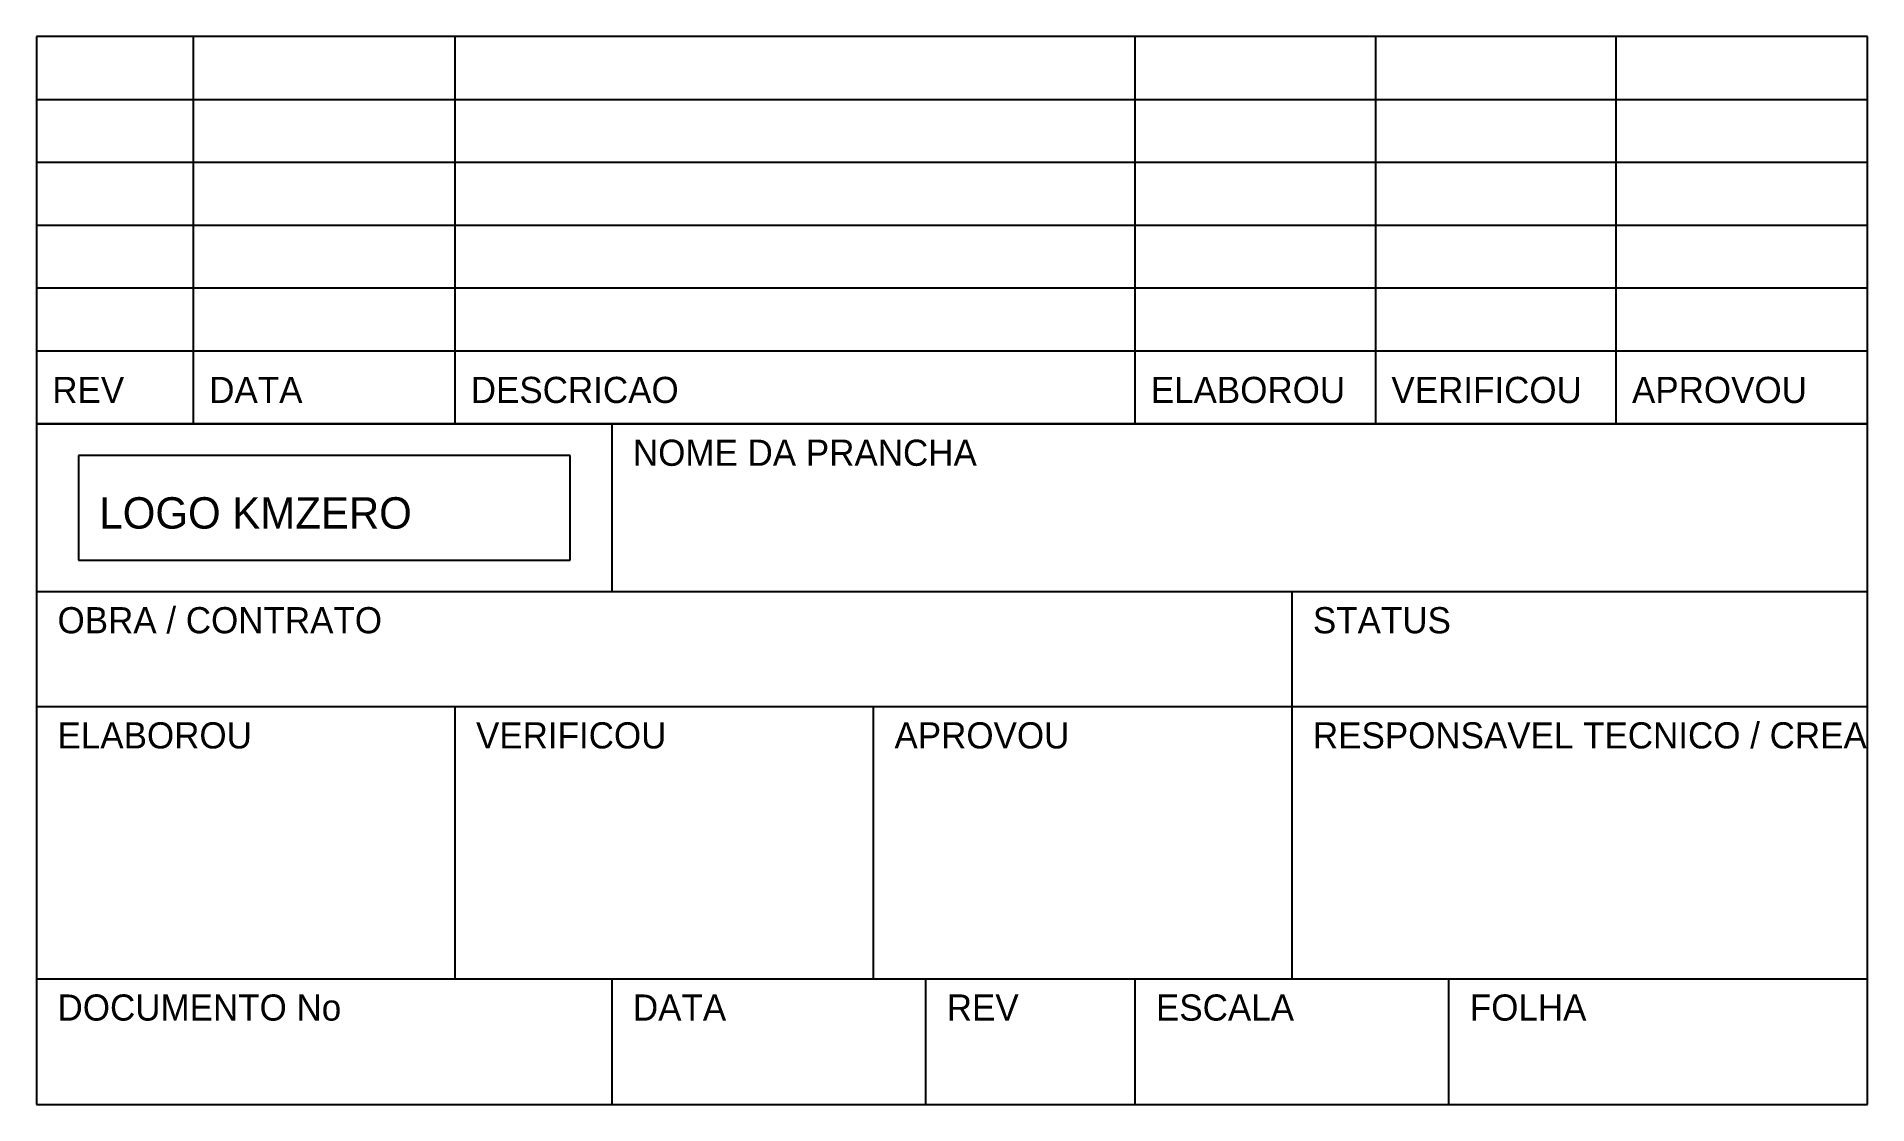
# Model space of a CAD drawing. Header units: metres. Extents: x 0 to 175, y 0 to 102.
import ezdxf

# ---------------------------------------------------------------- set-up
doc = ezdxf.new("R2010")
doc.units = ezdxf.units.M
for name, color, linetype in [('KMZ-CARIMBO', 7, 'CONTINUOUS'), ('KMZ-CARIMBO-DIV', 8, 'CONTINUOUS'), ('KMZ-MARCA', 2, 'CONTINUOUS'), ('KMZ-REVISOES', 8, 'CONTINUOUS'), ('KMZ-ROTULO', 4, 'CONTINUOUS')]:
    doc.layers.add(name, color=color, linetype=linetype)

msp = doc.modelspace()

# ---------------------------------------------------------------- linework, layer by layer
at = {"layer": 'KMZ-CARIMBO'}
for p, q in [((175, 65), (0, 65)), ((0, 65), (0, 0)), ((175, 0), (175, 65)), ((0, 0), (175, 0))]:
    msp.add_line(p, q, dxfattribs=at)
at = {"layer": 'KMZ-CARIMBO-DIV'}
for p, q in [((55, 49), (55, 65)), ((0, 49), (175, 49)), ((120, 38), (120, 49)), ((0, 38), (175, 38)), ((40, 12), (40, 38)), ((80, 12), (80, 38)), ((120, 12), (120, 38)), ((0, 12), (175, 12)), ((55, 0), (55, 12)), ((85, 0), (85, 12)), ((105, 0), (105, 12)), ((135, 0), (135, 12))]:
    msp.add_line(p, q, dxfattribs=at)
at = {"layer": 'KMZ-MARCA'}
for p, q in [((51, 62), (4, 62)), ((4, 62), (4, 52)), ((51, 52), (51, 62)), ((4, 52), (51, 52)), ((0, 49), (175, 49))]:
    msp.add_line(p, q, dxfattribs=at)
at = {"layer": 'KMZ-REVISOES'}
for p, q in [((175, 102), (0, 102)), ((0, 102), (0, 65)), ((15, 65), (15, 102)), ((40, 65), (40, 102)), ((105, 65), (105, 102)), ((128, 65), (128, 102)), ((151, 65), (151, 102)), ((175, 65), (175, 102)), ((0, 96), (175, 96)), ((0, 90), (175, 90)), ((0, 84), (175, 84)), ((0, 78), (175, 78)), ((0, 72), (175, 72)), ((0, 65), (175, 65))]:
    msp.add_line(p, q, dxfattribs=at)

# ---------------------------------------------------------------- texts
at = {"layer": 'KMZ-MARCA'}
msp.add_text('LOGO KMZERO', height=3, dxfattribs=at).set_placement((6, 55))
at = {"layer": 'KMZ-ROTULO'}
for s, p in [('REV', (1.5, 67)), ('DATA', (16.5, 67)), ('DESCRICAO', (41.5, 67)), ('ELABOROU', (106.5, 67)), ('VERIFICOU', (129.5, 67)), ('APROVOU', (152.5, 67)), ('NOME DA PRANCHA', (57, 61)), ('OBRA / CONTRATO', (2, 45)), ('STATUS', (122, 45)), ('ELABOROU', (2, 34)), ('VERIFICOU', (42, 34)), ('APROVOU', (82, 34)), ('RESPONSAVEL TECNICO / CREA', (122, 34)), ('DOCUMENTO No', (2, 8)), ('DATA', (57, 8)), ('REV', (87, 8)), ('ESCALA', (107, 8)), ('FOLHA', (137, 8))]:
    msp.add_text(s, height=2.5, dxfattribs=at).set_placement(p)

doc.saveas('drawing.dxf')
